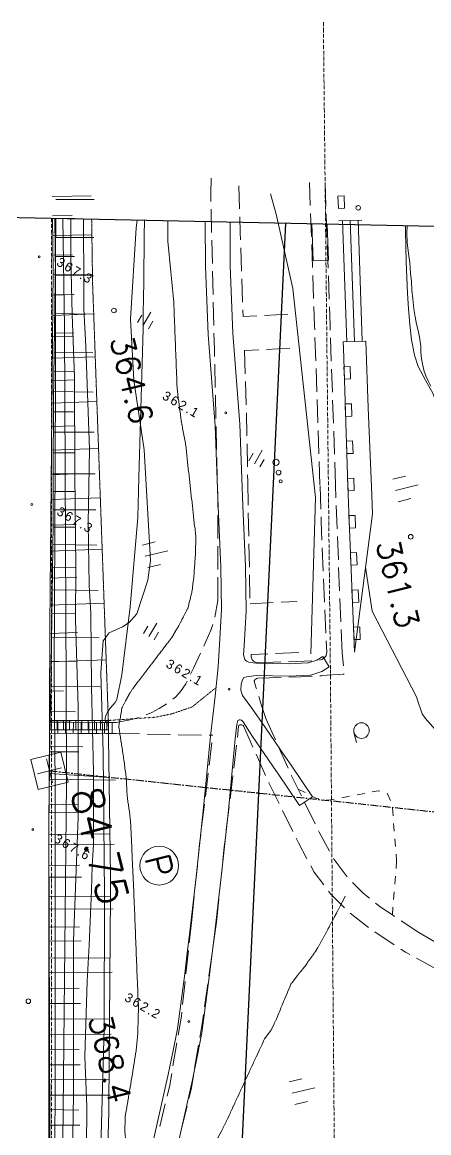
# Model space of a CAD drawing. Header units: millimetres. Extents: x 432273 to 1023813, y 170116 to 705940.
# Drawn here: x 759793 to 825289, y 526994 to 705940 of the extents above; entities that cross this region are included whole.
import ezdxf
from ezdxf.enums import TextEntityAlignment as Align

# ---------------------------------------------------------------- set-up
doc = ezdxf.new("R2010")
doc.units = ezdxf.units.MM
doc.header["$LTSCALE"] = 100
for name, pattern in [('561019', [1, 0.5, -0.5]), ('56301', [0.5, 0.25, -0.25]), ('57103', [5.5, 5, -0.5]), ('CENTER', [2, 1.25, -0.25, 0.25, -0.25]), ('DGN Style 2', [112.910703, 67.746422, -45.164281]), ('SXF_一点短鎖線', [9.25, 6, -1.5, 0.25, -1.5])]:
    doc.linetypes.add(name, pattern=pattern)
doc.layers.get('Defpoints').update_dxf_attribs({"color": 153})
for name, color, linetype, lineweight in [('D-BGD', 7, 'Continuous', 13), ('D-BMK', 2, 'SXF_一点短鎖線', 13), ('●予備設計_LP横断', 7, 'Continuous', 13)]:
    doc.layers.add(name, color=color, linetype=linetype, lineweight=lineweight)
doc.layers.add('★D-WORK', color=161, linetype='Continuous', lineweight=30, plot=False)
doc.styles.add('BIGFONT', font='txt', dxfattribs={"height": 0.2, "bigfont": 'BIGFONT'})
doc.styles.add('Style-WORKING', font='WORKING.shx')

# ---------------------------------------------------------------- blocks, each defined once
blk = doc.blocks.new('M7312')
at = {"layer": '●予備設計_LP横断', "linetype": 'Continuous', "lineweight": 20}
blk.add_circle((0, 0), 0.15, dxfattribs=at)
blk = doc.blocks.new('M6334')
at = {"layer": '●予備設計_LP横断', "linetype": 'Continuous', "lineweight": 9}
for p, q in [((-1, -1.25), (-1, 0.15)), ((0, -1.25), (0, 1.25)), ((1, -1.25), (1, 0.15))]:
    blk.add_line(p, q, dxfattribs=at)
blk = doc.blocks.new('21311212131313131')
at = {"layer": 'D-BGD', "linetype": 'Continuous'}
for p, q in [((2472475.936, -1170940.6254, 362869.9804), (2474267.8841, -1167646.4608, 362879.9804)), ((2478347.2065, -1167870.8864, 362884.9804), (2476617.14, -1171197.7873, 362874.9804)), ((2470627.5461, -1173827.679, 362708.9804), (2472475.936, -1170940.6254, 362869.9804)), ((2401311.1032, -1176157.6884), (2400349.6747, -1172532.7424)), ((2403124.4534, -1175677.4544), (2402586.0501, -1173647.574)), ((2475177.2682, -1173786.3413, 362825.9804), (2475684.3069, -1172993.4172, 362869.9804)), ((2476041.0637, -1172306.3295, 362871.9804), (2475684.3069, -1172993.4172, 362869.9804)), ((2399499.1103, -1176637.5255), (2398961.5842, -1174608.1253)), ((2452476.6426, -1175600.5315, 362837.9804), (2453720.0136, -1175476.3321, 362818.9804)), ((2454963.8647, -1175351.2555, 362800.9804), (2456207.2357, -1175227.056, 362781.9804)), ((2457451.0868, -1175101.9794, 362762.9804), (2458694.4578, -1174977.7799, 362744.9804)), ((2459938.3089, -1174852.7033, 362725.9804), (2460998.4111, -1174746.7397, 362709.9804)), ((2462232.3073, -1174816.8601, 362698.9804), (2460998.4111, -1174746.7397, 362709.9804)), ((2464728.1882, -1174959.9372, 362675.9804), (2463480.0077, -1174888.8373, 362686.9804)), ((2467224.069, -1175103.0143, 362652.9804), (2465975.8885, -1175031.9143, 362663.9804)), ((2469719.9499, -1175246.0914, 362629.9804), (2468471.7694, -1175174.9914, 362640.9804)), ((2472484.4819, -1177993.0208, 362590.9804), (2474503.513, -1174837.9904, 362766.9804)), ((2450488.1037, -1181313.4, 362889.9804), (2450229.7949, -1180090.0957, 362889.9804)), ((2358097.8303, -1186201.8053, 362499.9804), (2357895.1644, -1182511.138, 361449.9805)), ((2377390.02, -1182010.973), (2357930.9588, -1183112.1527)), ((2377565.6632, -1185105.4274, 362609.9804), (2377358.1953, -1181423.5318, 361449.9805)), ((2440438.5003, -1182046.7421), (2442049.374, -1181619.8304)), ((2451005.2016, -1183759.1314, 362889.9804), (2450746.8927, -1182535.8271, 362889.9804)), ((2377459.9444, -1183257.6928), (2358000.8832, -1184358.8726)), ((2377533.8385, -1184517.9863), (2358066.0057, -1185614.3641)), ((2422673.4492, -1184514.2009, 362724.9804), (2418931.497, -1184748.0735, 362757.9804)), ((2427663.8115, -1184201.0688, 362679.9804), (2423921.3791, -1184435.8186, 362712.9804)), ((2429762.1058, -1183964.6068, 362612.9804), (2427663.8115, -1184201.0688, 362679.9804)), ((2390708.6076, -1186389.2664, 362730.9804), (2386964.1454, -1186594.4041, 362696.9804)), ((2395700.6668, -1186114.6846, 362774.9804), (2391957.0818, -1186320.3025, 362741.9804)), ((2400693.123, -1185841.4602, 362819.9804), (2396948.6608, -1186046.5978, 362786.9804)), ((2402712.3712, -1185732.7311, 362837.9804), (2400693.123, -1185841.4602, 362819.9804)), ((2412694.082, -1185140.068, 362813.9804), (2408950.7725, -1185374.3376, 362846.9804)), ((2417683.5671, -1184826.4558, 362768.9804), (2413941.1347, -1185061.2056, 362802.9804)), ((2360755.5866, -1188054.6335, 362513.9804), (2357011.7519, -1188266.9549, 362493.9804)), ((2365747.8955, -1187773.3481, 362540.9804), (2362003.6638, -1187984.3122, 362520.9804)), ((2370739.8074, -1187490.7054, 362567.9804), (2366995.0955, -1187702.5466, 362547.9804)), ((2380723.6952, -1186935.7154, 362641.9804), (2376980.1102, -1187141.3332, 362607.9804)), ((2385716.1514, -1186662.4909, 362685.9804), (2381971.6892, -1186867.6286, 362652.9804)), ((2404574.8665, -1188138.6171, 362852.9804), (2400829.6104, -1188341.04, 362820.9804)), ((2414555.4055, -1187529.352, 362797.9804), (2410812.9731, -1187764.1018, 362831.9804)), ((2419544.8906, -1187215.7397, 362752.9804), (2415802.4582, -1187450.4895, 362786.9804)), ((2424535.2529, -1186902.6077, 362707.9804), (2420792.8205, -1187137.3575, 362741.9804)), ((2431444.1895, -1187705.897, 362667.9804), (2431413.8523, -1187451.0213, 362669.9804)), ((2451965.575, -1189695.4976, 362539.9804), (2455297.0262, -1187974.879, 362525.9804)), ((2498768.7753, -1190805.3501), (2497807.3468, -1187180.404)), ((2355763.6747, -1188337.2763, 362486.9804), (2352019.84, -1188549.5976, 362466.9804)), ((2380684.1167, -1189440.3736, 362639.9804), (2376939.6545, -1189645.5113, 362606.9804)), ((2385676.0927, -1189168.0263, 362684.9804), (2381932.1107, -1189372.2868, 362651.9804)), ((2390668.9459, -1188896.1592, 362729.9804), (2386924.0867, -1189099.9395, 362696.9804)), ((2395661.402, -1188622.9347, 362774.9804), (2391916.9399, -1188828.0724, 362740.9804)), ((2400653.378, -1188350.5874, 362819.9804), (2396909.396, -1188554.8479, 362785.9804)), ((2429268.0563, -1192820.1527, 362645.9804), (2429066.5105, -1189075.3767, 362658.9804)), ((2431765.4657, -1192693.8775, 362645.9804), (2431563.92, -1188949.1015, 362658.9804)), ((2449747.9348, -1190841.3581, 362549.9804), (2450295.212, -1189725.0304, 362680.9804)), ((2496956.7825, -1191285.1871), (2496419.2564, -1189255.7869)), ((2500582.1255, -1190325.116), (2500043.7222, -1188295.2356)), ((2355724.013, -1190844.169, 362485.9804), (2351980.1783, -1191056.4904, 362465.9804)), ((2360715.9249, -1190561.5263, 362512.9804), (2356971.213, -1190773.3675, 362492.9804)), ((2365707.4398, -1190277.5262, 362539.9804), (2361963.6051, -1190489.8476, 362519.9804)), ((2370699.3517, -1189994.8835, 362566.9804), (2366955.517, -1190207.2048, 362546.9804)), ((2419713.2716, -1194230.2306, 362791.9804), (2419519.9666, -1191622.0241, 362849.9804)), ((2427739.3413, -1191185.2502, 362849.9804), (2427978.1632, -1194926.4917, 362752.9804)), ((2453252.0073, -1193305.6964, 362541.9804), (2456581.3904, -1191580.5255, 362527.9804)), ((2443010.2296, -1194140.1821, 362636.9804), (2446401.5909, -1192541.2835, 362573.9804)), ((2373274.9951, -1194088.537, 362819.9804), (2373553.7246, -1197827.6845, 362777.9804)), ((2378763.2638, -1193684.3053, 362819.9804), (2379041.5131, -1197424.33, 362788.9804)), ((2429537.6889, -1197812.9226, 362629.9804), (2429336.1431, -1194068.1467, 362641.9804)), ((2432035.0983, -1197686.6474, 362629.9804), (2431833.5526, -1193941.8715, 362641.9804)), ((2438487.405, -1196271.1142, 362719.9804), (2441879.6435, -1194672.6958, 362657.9804)), ((2420082.9964, -1199215.0927, 362679.9804), (2419805.1442, -1195476.4254, 362763.9804)), ((2428058.383, -1196173.1475, 362719.9804), (2428231.1746, -1198887.5482, 362649.9804)), ((2444289.5805, -1197736.2439, 362639.9804), (2447681.4221, -1196136.4681, 362580.9804)), ((2379134.2628, -1198671.0049, 362778.9804), (2379305.9956, -1200981.2523, 362759.9804)), ((2428231.1746, -1198887.5482, 362649.9804), (2428616.6769, -1198870.5788, 362649.9804)), ((2439767.6331, -1199867.6562, 362719.9804), (2443158.9944, -1198268.7576, 362659.9804)), ((2373646.4743, -1199074.3594, 362764.9804), (2373812.284, -1201291.3014, 362739.9804)), ((2384298.3044, -1200699.9669, 362776.9804), (2388042.5361, -1200489.0029, 362788.9804)), ((2389290.8247, -1200437.0379, 362785.9804), (2393038.5526, -1200288.4099, 362773.9804)), ((2394286.758, -1200238.6794, 362769.9804), (2398034.0056, -1200090.9285, 362757.9804)), ((2399283.0882, -1200041.6782, 362753.9804), (2400434.4794, -1199995.95, 362749.9804)), ((2400434.4794, -1199995.95, 362749.9804), (2404181.3302, -1199846.8417, 362736.9804)), ((2405430.4127, -1199797.5915, 362731.9804), (2409177.2634, -1199648.4832, 362718.9804)), ((2410426.346, -1199599.2329, 362713.9804), (2414173.1967, -1199450.1247, 362700.9804)), ((2415422.7594, -1199399.9972, 362696.9804), (2419169.6101, -1199250.889, 362682.9804)), ((2433037.741, -1200349.1625), (2434029.1633, -1200429.0485)), ((2441622.8843, -1200797.7871, 362619.9804), (2439804.7092, -1200674.5796, 362619.9804)), ((2352756.7463, -1202432.8211, 362724.9804), (2356501.5863, -1202241.5708, 362711.9804)), ((2362743.4579, -1201910.1579, 362706.9804), (2366487.6064, -1201701.4284, 362717.9804)), ((2367735.6836, -1201631.1071, 362721.9804), (2371478.9549, -1201421.8974, 362732.9804)), ((2372727.9092, -1201352.0562, 362736.9804), (2373812.284, -1201291.3014, 362739.9804)), ((2379305.9956, -1200981.2523, 362759.9804), (2383050.2272, -1200770.2883, 362772.9804)), ((2446598.0517, -1201289.1841, 362655.9804), (2442866.5193, -1200918.8404, 362628.9804)), ((2451573.5328, -1201784.173, 362692.9804), (2447842.4806, -1201412.9521, 362664.9804)), ((2456548.6169, -1202277.8045, 362729.9804), (2452817.0845, -1201907.4608, 362701.9804)), ((2466510.8598, -1203145.1335, 362761.9804), (2462773.4054, -1202837.67, 362755.9804)), ((2471493.9723, -1203555.3771, 362769.9804), (2467756.5179, -1203247.9137, 362763.9804)), ((2471493.9723, -1203555.3771, 362769.9804), (2475215.6579, -1203997.8529, 362883.9804)), ((2476456.5399, -1204144.7601, 362921.9804), (2480179.1027, -1204587.7161, 363035.9804)), ((2375360.5138, -1205983.0694, 362612.9804), (2371613.9577, -1206148.2995, 362596.9804)), ((2385350.6834, -1205547.8021, 362661.9804), (2381604.6907, -1205709.9205, 362641.9804)), ((2390346.8022, -1205332.4446, 362687.9804), (2386599.9324, -1205494.0828, 362667.9804)), ((2395341.5637, -1205117.4841, 362713.9804), (2391594.6939, -1205279.1223, 362693.9804)), ((2400336.8054, -1204901.6464, 362739.9804), (2396589.9355, -1205063.2846, 362719.9804)), ((2409633.507, -1204629.4071, 362733.9804), (2405884.9144, -1204717.1398, 362743.9804)), ((2414632.2707, -1204511.2608, 362721.9804), (2410883.1979, -1204599.8705, 362730.9804)), ((2419630.5543, -1204393.9915, 362709.9804), (2415881.4815, -1204482.6013, 362718.9804)), ((2422340.3616, -1204825.1857, 362672.9804), (2419630.5543, -1204393.9915, 362709.9804)), ((2441376.7439, -1205352.0183, 362627.9804), (2441374.6595, -1204783.1382, 362619.9804)), ((2446271.702, -1205269.388, 362655.9804), (2442540.1696, -1204899.0443, 362628.9804)), ((2451246.7861, -1205763.0195, 362692.9804), (2447515.2537, -1205392.6758, 362664.9804)), ((2456222.3504, -1206255.7739, 362729.9804), (2452490.818, -1205885.4302, 362701.9804)), ((2481419.9847, -1204734.6233, 363073.9804), (2485141.6703, -1205177.0991, 363186.9804)), ((2491331.7711, -1206031.4858, 363286.9804), (2495040.6072, -1206578.6511, 363318.9804)), ((2360375.1666, -1206644.4698, 362546.9804), (2356629.4877, -1206810.1801, 362530.9804)), ((2365370.5747, -1206424.1631, 362568.9804), (2361624.0186, -1206589.3931, 362552.9804)), ((2370365.1057, -1206203.3761, 362590.9804), (2366619.4267, -1206369.0864, 362574.9804)), ((2441393.2933, -1210351.026, 362701.9804), (2441380.3434, -1206601.1908, 362646.9804)), ((2466183.3833, -1207131.5608, 362761.9804), (2462446.5755, -1206818.7511, 362755.9804)), ((2471166.2461, -1207548.5079, 362769.9804), (2467429.4383, -1207235.6983, 362763.9804)), ((2471166.2461, -1207548.5079, 362769.9804), (2474900.8835, -1207871.5298, 362884.9804)), ((2501190.9172, -1207672.3236, 363312.9804), (2504855.1605, -1208467.5463, 363261.9804)), ((2476145.0178, -1207979.176, 362923.9804), (2479879.6552, -1208302.1979, 363038.9804)), ((2481124.2697, -1208408.9669, 363076.9804), (2484858.9071, -1208731.9887, 363192.9804)), ((2491054.2833, -1209528.8414, 363288.9804), (2494764.56, -1210073.3752, 363321.9804)), ((2500909.5687, -1211189.2265, 363307.9804), (2504574.209, -1211985.8066, 363256.9804)), ((2412773.4669, -1216257.5516), (2411812.0384, -1212632.6056)), ((2441409.3625, -1215350.9108, 362775.9804), (2441397.2898, -1211601.5558, 362720.9804)), ((2410961.4741, -1216737.3887), (2410423.948, -1214707.9885)), ((2414586.8171, -1215777.3176), (2414048.4138, -1213747.4372)), ((2441425.912, -1220349.9184, 362849.9804), (2441413.8392, -1216600.5635, 362794.9804)), ((2376118.162, -1217362.7232, 363999.9803), (2400103.635, -1217531.0294, 363999.9803)), ((2439650.3956, -1221977.222, 363604.9803), (2439621.3947, -1220376.6925, 362849.9804)), ((2441605.9553, -1231016.6364, 367879.9801), (2441425.912, -1220349.9184, 362849.9804)), ((2441453.2035, -1221972.3129, 363614.9803), (2441425.912, -1220349.9184, 362849.9804)), ((2449019.4972, -1230948.1468), (2448914.4289, -1220311.0726)), ((2459586.3984, -1230804.6631), (2459311.9811, -1220268.6874)), ((2469961.1558, -1230533.192), (2469691.99, -1220216.6985)), ((2480129.1724, -1230285.3478), (2479897.2071, -1220171.6254)), ((2490112.7934, -1230061.9629), (2489874.1705, -1220127.0019)), ((2497360.7234, -1230017.7909), (2497235.7059, -1220327.5508)), ((2499908.8813, -1229827.1183), (2499681.144, -1220080.5227)), ((2430094.1531, -1231296.7458), (2429575.3654, -1222196.3351)), ((2439338.0604, -1221639.7925), (2440838.0365, -1221607.0466)), ((2439343.5937, -1221890.7314), (2440843.2213, -1221859.9926)), ((2439633.5764, -1221022.9228, 363154.9804), (2441436.9861, -1220989.8421, 363151.9804)), ((2448097.2671, -1230998.4618), (2448537.6774, -1221334.6841)), ((2457919.9471, -1230833.0244), (2457572.6532, -1221015.0862)), ((2467838.1997, -1230628.0159), (2467710.2238, -1220708.4703)), ((2477755.8587, -1230423.0198), (2477628.8767, -1220580.506)), ((2487596.5006, -1230219.6156), (2487470.5046, -1220453.5354)), ((2403926.1787, -1231614.6529), (2403473.9298, -1223684.8271)), ((2412252.0113, -1231524.0565), (2411777.9198, -1223211.2391)), ((2418501.1659, -1231113.8419), (2418453.3571, -1223745.8226)), ((2420979.9618, -1231429.0846), (2420482.9728, -1222714.7779)), ((2426083.8655, -1231069.5533), (2426042.9056, -1223397.473)), ((2433992.9712, -1231032.9458), (2433972.4338, -1223052.8348)), ((2439365.5884, -1222890.4895), (2440864.0022, -1222859.1256)), ((2439387.5606, -1223890.248), (2440884.9291, -1223858.906)), ((2439656.4095, -1222272.364, 363743.9803), (2441457.9815, -1222240.5575, 363741.9803)), ((2439727.2101, -1226499.6238, 365736.9802), (2439670.9357, -1223107.9841, 364137.9803)), ((2439677.8851, -1223522.2023, 364332.9803), (2441478.977, -1223491.2729, 364330.9803)), ((2441530.018, -1226494.7148, 365747.9802), (2441472.3864, -1223103.472, 364147.9803)), ((2355588.4068, -1231831.8345), (2355481.2532, -1225696.7702)), ((2361705.0957, -1231737.4222), (2361610.6834, -1225620.7334)), ((2367698.1748, -1232008.8626), (2367473.914, -1225701.7476)), ((2367820.9523, -1231665.3551), (2367784.8039, -1225546.361)), ((2374279.8767, -1231937.2448), (2373906.5915, -1225365.7467)), ((2373979.8349, -1231639.6428), (2373950.1528, -1225467.1867)), ((2380188.2098, -1231606.8233), (2380146.6186, -1225393.6465)), ((2381177.8195, -1231862.1858), (2380786.5985, -1224974.9371)), ((2386530.6558, -1231578.997), (2386496.5544, -1225164.7135)), ((2388407.198, -1231783.5204), (2387997.1795, -1224565.3498)), ((2393077.5373, -1231469.2798), (2392947.1393, -1224876.8757)), ((2395983.9374, -1231701.0752), (2395554.2181, -1224136.0823)), ((2399795.2408, -1231339.0731), (2399666.6986, -1224576.6792)), ((2405603.899, -1231224.2383), (2405465.9442, -1224354.0882)), ((2411191.4106, -1231159.3454), (2411151.1586, -1224069.0722)), ((2439409.9958, -1224889.9962), (2440905.573, -1224859.3377)), ((2439698.4837, -1224771.5603, 364921.9803), (2441499.9725, -1224741.9883, 364920.9803)), ((2443700.9601, -1231000.681), (2443653.2278, -1225673.3722)), ((2454324.4608, -1230899.5824), (2454275.8963, -1225594.6188)), ((2464800.5081, -1230672.1607), (2464668.0057, -1225458.051)), ((2472797.0292, -1230525.5179), (2472733.2897, -1225585.003)), ((2475067.5093, -1230410.1021), (2474949.2214, -1225294.977)), ((2482676.1796, -1230321.3177), (2482612.9351, -1225419.1692)), ((2485150.1149, -1230172.5027), (2485023.6962, -1225155.5299)), ((2492478.612, -1230118.7032), (2492415.8586, -1225254.6231)), ((2495035.5835, -1229940.987), (2494914.6077, -1225018.1969)), ((2502204.5757, -1229917.6694), (2502194.6666, -1225113.7287)), ((2504737.4887, -1229711.5853), (2504621.9557, -1224882.9778)), ((2355103.9609, -1232433.2306), (2354880.5326, -1226149.5278)), ((2361390.5508, -1232212.4917), (2361167.0234, -1225926.0004)), ((2408089.095, -1231569.3547), (2407857.5099, -1227508.6939)), ((2414808.3846, -1231132.9444), (2414790.7553, -1227520.7722)), ((2416615.9865, -1231476.5706), (2416373.2164, -1227219.7895)), ((2422252.2111, -1231092.4341), (2422235.6053, -1227332.6173)), ((2425537.1856, -1231372.2526), (2425283.1133, -1226909.2359)), ((2429996.1289, -1231045.1993), (2429971.7749, -1227132.9358)), ((2438065.6206, -1231027.9908), (2438065.4676, -1226946.5697)), ((2439432.6472, -1225889.7396), (2440926.0681, -1225859.1253)), ((2439454.8426, -1226889.4931), (2440946.5632, -1226858.9137)), ((2439719.4792, -1226022.2757, 365511.9802), (2441521.4482, -1225991.8266, 365509.9802)), ((2439740.0777, -1227271.6338, 366100.9802), (2441542.0467, -1227241.1846, 366099.9802)), ((2444565.8205, -1231056.8735), (2444486.6241, -1226268.8293)), ((2453008.6347, -1230917.2255), (2453024.6596, -1226257.7486)), ((2462879.0734, -1230730.5202), (2462760.2559, -1225796.1492)), ((2358247.2559, -1232322.8612), (2358135.5169, -1229180.3126)), ((2358646.7512, -1231784.6284), (2358599.5451, -1228726.2839)), ((2364544.1578, -1232101.7602), (2364432.4158, -1228962.2756)), ((2364754.6684, -1231685.4142), (2364702.6604, -1228635.8414)), ((2370989.0258, -1231973.0537), (2370839.6393, -1228753.4004)), ((2370891.2058, -1231658.8696), (2370875.9487, -1228583.8142)), ((2377077.2355, -1231625.2179), (2377062.8106, -1228527.8172)), ((2377728.8481, -1231899.7153), (2377537.7216, -1228535.0286)), ((2383321.5292, -1231589.2609), (2383308.7687, -1228447.1698)), ((2384792.5087, -1231822.8531), (2384592.1989, -1228296.4983)), ((2389781.3352, -1231534.4788), (2389714.4718, -1228282.9671)), ((2392195.5677, -1231742.2978), (2391985.6332, -1228046.5069)), ((2396418.4297, -1231405.7452), (2396354.8951, -1228064.8528)), ((2399955.058, -1231657.864), (2399734.566, -1227784.1594)), ((2402621.3618, -1231278.743), (2402550.72, -1227888.3583)), ((2408402.8728, -1231171.8476), (2408330.7579, -1227700.8538)), ((2433840.6374, -1228562.3123, 365999.9802), (2449604.943, -1228146.0766, 365999.9802)), ((2434821.5841, -1231218.4145), (2434691.8871, -1228943.3065)), ((2439476.8148, -1227889.2516), (2440967.0583, -1227858.7025)), ((2439498.9511, -1228889.0065), (2440987.671, -1228858.215)), ((2439757.5798, -1231019.4009), (2439739.5678, -1227657.8277)), ((2439802.2702, -1231021.0653, 367869.9801), (2439745.9959, -1227629.4256, 366269.9802)), ((2439760.6762, -1228520.9918, 366690.9802), (2441563.5224, -1228491.0229, 366688.9802)), ((2441605.9553, -1231016.6364, 367879.9801), (2441548.3237, -1227625.3937, 366280.9802)), ((2444584.5247, -1229170.0994), (2449417.1459, -1227889.3643)), ((2445865.2598, -1234002.7205), (2444584.5247, -1229170.0994)), ((2448153.6557, -1232879.6338), (2447128.75, -1229012.451)), ((2450697.881, -1232721.9854), (2449417.1459, -1227889.3643)), ((2449772.332, -1230008.1912, 366999.9802), (2431917.0622, -1230512.1365, 366999.9802)), ((2439521.1717, -1229888.7596), (2441008.3498, -1229858)), ((2439543.4149, -1230888.5121), (2441029.0418, -1230857.7532)), ((2441034.3739, -1231115.2852), (2439549.0149, -1231140.0725)), ((2439781.6717, -1229771.7072, 367280.9801), (2441584.1209, -1229740.3809, 367277.9801)), ((2445707.6115, -1231458.4952), (2449574.7942, -1230433.5896)), ((2366961.5933, -1232016.8776), (2358657.0594, -1232308.4719)), ((2445865.2598, -1234002.7205), (2450697.881, -1232721.9854))]:
    blk.add_line(p, q, dxfattribs=at)
at = {"layer": 'D-BGD', "linetype": 'DGN Style 2'}
blk.add_line((2440838.0365, -1221607.0466), (2439338.0604, -1221639.7925), dxfattribs=at)
at = {"layer": 'D-BGD', "linetype": 'Continuous'}
for points, elevation in [([(2413790.3774, -1180721.7722), (2420833.7123, -1179538.5868), (2434596.1856, -1172058.3728), (2434609.7592, -1172054.4031), (2434854.0832, -1171982.9482), (2437204.1636, -1171126.1978), (2437916.0051, -1170638.0568), (2439756.6229, -1168920.988)], 361999.9804), ([(2358657.0594, -1175448.4144), (2359519.7245, -1175420.2143), (2362020.2715, -1175329.8578), (2364463.3867, -1175219.4615), (2366975.2019, -1175066.8714), (2369497.4531, -1174874.3929), (2372020.5366, -1174659.5691), (2374526.909, -1174412.7964), (2377014.265, -1174075.8106), (2379440.4109, -1173579.912), (2381280.9713, -1172945.8482), (2383475.2093, -1171707.3738), (2385652.7363, -1170436.9505), (2387051.0036, -1169902.7704), (2389523.1217, -1169614.4448), (2389733.8322, -1169604.3913), (2392227.4632, -1169339.2431), (2394710.8495, -1168988.6838), (2397188.6017, -1168669.2414), (2399374.0107, -1168508.9701), (2401019.6151, -1168543.4062)], 359999.9805), ([(2464630.4491, -1181789.9828), (2466324.792, -1180011.0782), (2467106.4957, -1178980.9029)], 362519.9804), ([(2460751.7417, -1184926.7707), (2460963.8985, -1184805.7852), (2463736.1413, -1182659.3311)], 362519.9804), ([(2466094.8183, -1185633.2554), (2466535.4069, -1185290.7504), (2468743.4041, -1182985.8922)], 362519.9804), ([(2462051.6261, -1188560.2941), (2463083.5729, -1187972.6416), (2465107.2108, -1186400.2262)], 362519.9804), ([(2433765.5771, -1197905.4915), (2433663.609, -1197939.7334), (2432522.5984, -1198295.5346)], 362619.9804), ([(2376118.162, -1217362.7232), (2373620.1117, -1217386.0441), (2371118.0917, -1217395.7914), (2368620.0413, -1217419.1123), (2366113.2194, -1217437.6313), (2363615.169, -1217460.9522), (2361108.3471, -1217479.4711), (2358657.0594, -1217493.7755)], 363999.9803), ([(2400103.635, -1217531.0294), (2406568.8838, -1217570.4299), (2420984.9252, -1218496.6742), (2431960.0661, -1219648.3121), (2435929.4456, -1220373.4498), (2436403.1138, -1220632.7534), (2436860.7119, -1220963.0624), (2437397.0633, -1221461.888), (2438090.0224, -1221841.2397), (2438711.3353, -1222101.5668), (2439094.341, -1222151.6331), (2439655.4672, -1222105.4026)], 363999.9803)]:
    blk.add_lwpolyline(points, dxfattribs=dict(at, elevation=elevation))
at = {"layer": 'D-BGD', "linetype": 'Continuous', "extrusion": (0.411308, -0.313494, 0.85589), "elevation": 1694618.1499}
blk.add_lwpolyline([(559103.7545, -2103587.4549), (560220.0142, -2103585.5215), (562407.7699, -2103374.754), (562841.3662, -2103334.1477)], dxfattribs=at)
at = {"layer": 'D-BGD', "linetype": 'Continuous', "flags": 128}
for points, elevation in [([(2358657.0594, -1218673.0944), (2359907.9323, -1218793.4456), (2374600.0084, -1219421.6265), (2384411.7092, -1218683.4519), (2395645.0814, -1216770.6674), (2413420.6652, -1215402.2714), (2416612.0525, -1215772.1895), (2422064.9209, -1217435.9885), (2423512.2108, -1218613.6219), (2424221.6992, -1219666.6647), (2425233.2255, -1221790.2447), (2426534.3228, -1222747.6221), (2431644.1744, -1222999.2398), (2444542.4304, -1222345.5866), (2467375.3862, -1221676.615), (2488895.9133, -1221303.8051), (2511894.4015, -1221465.3369)], 362999.9804), ([(2427905.6121, -1189232.1843), (2402723.628, -1189023.344), (2369147.6564, -1193374.9699), (2357187.9633, -1196320.8873), (2353963.79, -1197299.9269)], 361999.9804), ([(2521731.871, -1223556.0237), (2501613.974, -1223830.2565), (2493535.4189, -1224295.0986), (2481395.2874, -1224203.2185), (2475585.8334, -1224002.967), (2466740.9178, -1223812.2868), (2462845.6017, -1223766.1157), (2459380.0937, -1223642.8671), (2447742.4363, -1223865.9613), (2433997.9825, -1224457.6679), (2422158.3231, -1224841.5077), (2417591.4183, -1225212.0304), (2407636.4625, -1225530.9104), (2395760.8824, -1225605.5163), (2379172.907, -1226520.4963), (2373115.9762, -1226993.054), (2368897.1552, -1227077.5946), (2359483.7334, -1227323.5581), (2358657.0594, -1227348.3313)], 363999.9803), ([(2522610.0062, -1225908.6907), (2499690.3873, -1225996.6817), (2474972.4705, -1226533.2456), (2455007.6629, -1226169.641), (2437226.8229, -1226537.626), (2423212.9088, -1227250.8689), (2414813.9193, -1227403.4887), (2399777.8171, -1227853.5578), (2384096.1629, -1228237.5173), (2374051.5977, -1228859.6136), (2364933.4404, -1229228.4547), (2358657.0594, -1229369.2731)], 364999.9803), ([(2449604.943, -1228146.0766), (2512615.0099, -1227518.9752)], 365999.9802), ([(2449772.332, -1230008.1912), (2499459.5651, -1228986.0459), (2507043.8392, -1228851.4161)], 366999.9802), ([(2358657.0594, -1230634.5811), (2376153.1788, -1230024.918), (2433840.6374, -1228562.3123)], 365999.9802), ([(2358657.0594, -1231941.5873), (2368018.3198, -1231665.0978), (2385669.8074, -1231285.5825), (2431917.0622, -1230512.1365)], 366999.9802)]:
    blk.add_lwpolyline(points, dxfattribs=dict(at, elevation=elevation))
at = {"layer": 'D-BGD', "linetype": 'Continuous', "extrusion": (0.033747, -0.025086, 0.999116), "elevation": 474758.8601}
blk.add_lwpolyline([(517524.7363, -2650655.9258), (517604.4984, -2650655.9258), (518650.5836, -2651179.1176)], dxfattribs=at)
at = {"layer": 'D-BGD', "linetype": 'Continuous', "extrusion": (0.019081, 0.004033, 0.99981), "elevation": 404813.3947}
blk.add_lwpolyline([(-1660050.1575, -2145723.7024), (-1659075.055, -2145723.7024), (-1658820.4356, -2145826.2547)], dxfattribs=at)
at = {"layer": 'D-BGD', "linetype": 'Continuous', "extrusion": (0.409642, -0.311498, 0.857416), "elevation": 1690670.5049}
blk.add_lwpolyline([(553896.9469, -2112392.4359), (557373.6021, -2112392.4359), (557645.4033, -2112367.1747)], dxfattribs=at)
at = {"layer": 'D-BGD', "linetype": 'Continuous'}
blk.add_lwpolyline([(2355556.0883, -1183060.402), (2355586.4638, -1183290.2179), (2355744.8659, -1183459.0158), (2355972.4156, -1183501.5023), (2356182.3829, -1183403.259), (2356293.7874, -1183199.7571), (2356263.412, -1182969.9413), (2356105.0098, -1182801.1433), (2355877.4601, -1182758.6568), (2355667.4928, -1182856.9001)], close=True, dxfattribs=at)
for points, elevation in [([(2401483.3171, -1182804.9052), (2399486.017, -1182913.1091), (2399540.119, -1183911.7591), (2401537.419, -1183803.5552)], 362817.9804), ([(2407464.5439, -1182466.4702), (2405468.4157, -1182591.2762), (2405531.4557, -1183590.2591), (2407527.187, -1183464.0958)], 362867.9804), ([(2413452.5318, -1182090.6951), (2411456.4035, -1182215.5011), (2411519.4435, -1183214.484), (2413515.1748, -1183088.3207)], 362813.9804), ([(2419440.5196, -1181714.92), (2417444.3913, -1181839.726), (2417507.4314, -1182838.7089), (2419503.1627, -1182712.5456)], 362760.9804), ([(2425428.5074, -1181339.1449), (2423432.3792, -1181463.9509), (2423495.4192, -1182462.9338), (2425491.1505, -1182336.7705)], 362706.9804), ([(2383509.9344, -1183776.589), (2381512.6343, -1183884.7929), (2381566.7363, -1184883.4429), (2383564.0363, -1184775.239)], 362655.9804), ([(2389501.3543, -1183452.8544), (2387504.0543, -1183561.0583), (2387558.1562, -1184559.7084), (2389555.4563, -1184451.5045)], 362709.9804), ([(2395492.7743, -1183129.1199), (2393495.4742, -1183237.3238), (2393548.699, -1184235.4936), (2395545.9991, -1184127.2897)], 362763.9804), ([(2356043.7136, -1185312.1531), (2354047.0411, -1185427.5407), (2354103.8577, -1186425.3968), (2356100.9273, -1186311.3665)], 362485.9804)]:
    blk.add_lwpolyline(points, close=True, dxfattribs=dict(at, elevation=elevation))
at = {"layer": 'D-BGD', "linetype": 'Continuous', "extrusion": (0.027095, 0.029801, 0.999189), "elevation": 392866.2962}
blk.add_lwpolyline([(-2597832.2398, -741799.495), (-2595154.9842, -744282.296), (-2595089.6303, -744207.812)], dxfattribs=at)
at = {"layer": 'D-BGD', "linetype": '57103', "elevation": 362499.9804, "flags": 128}
for points in [[(2466867.5543, -1182897.2336), (2469613.2029, -1184264.6395), (2470738.9297, -1184823.9024), (2472744.3615, -1185819.1471), (2474063.2565, -1186514.9385), (2475854.6546, -1187501.3168), (2478428.4461, -1189253.4578), (2479634.9638, -1190214.9207), (2481222.4392, -1191365.5534), (2486882.9227, -1193583.0635), (2488648.4594, -1194362.6178), (2490109.1813, -1195419.9201), (2503901.1319, -1201459.5973), (2507631.0085, -1203280.3034), (2513221.4013, -1206346.3931), (2514989.9798, -1207224.5159)], [(2358657.0594, -1213731.9476), (2359380.9263, -1213741.8627), (2361927.2073, -1213649.1818), (2371624.83, -1212513.3853), (2385627.1994, -1211677.5384), (2390736.9745, -1210933.8607), (2394356.7675, -1210158.8577), (2409550.3841, -1208159.0628), (2412422.1883, -1208181.8834), (2415825.7831, -1208345.3409), (2418395.756, -1208625.882), (2420958.4189, -1209198.8314), (2423824.0467, -1210601.1372), (2425909.9096, -1211815.9788), (2434202.1349, -1217870.5631), (2435845.632, -1218814.7362), (2437321.5258, -1219500.7114), (2440270.6763, -1219934.1067), (2446233.1585, -1218909.3674), (2448683.424, -1218558.9172), (2451337.5118, -1218371.3487), (2455370.7492, -1217730.3374), (2468210.2343, -1216888.3255), (2485636.422, -1215829.1339), (2489435.9226, -1215852.493), (2492496.0807, -1216081.0289), (2495806.4293, -1216525.1912), (2503141.61, -1217599.4436), (2505299.6232, -1217610.0011), (2512411.3606, -1216945.3581), (2515463.8365, -1217344.1144), (2527348.9191, -1220559.1611)]]:
    blk.add_lwpolyline(points, dxfattribs=at)
at = {"layer": 'D-BGD', "linetype": 'Continuous', "extrusion": (-0.052194, 0.893661, 0.445697), "elevation": -1023334.9452}
blk.add_lwpolyline([(-2334490.3529, 914846.2965), (-2333221.1079, 914858.5845), (-2330739.9772, 914834.0085)], dxfattribs=at)
at = {"layer": 'D-BGD', "linetype": 'Continuous', "flags": 128}
for points in [[(2429597.6057, -1197982.5279), (2429601.255, -1192717.5485), (2429372.0159, -1189704.3373), (2429363.1027, -1189583.174), (2428913.9951, -1188291.9005), (2428296.6346, -1187324.6333), (2429983.1194, -1186249.3907)], [(2429983.1194, -1186249.3907), (2430725.1595, -1187413.7366), (2431338.1197, -1189172.0617), (2431348.7681, -1189306.7154), (2431600.8986, -1192642.5486), (2431597.5315, -1197984.0651)], [(2358657.0594, -1188044.2849), (2364452.6045, -1187717.4995)], [(2364452.6045, -1187717.4995), (2364593.2472, -1190213.654), (2358657.0594, -1190548.3261)], [(2439544.956, -1200919.994), (2441857.0114, -1201132.3039), (2453932.1868, -1202055.0538), (2464133.8819, -1202957.7046), (2473021.0717, -1203791.7081), (2477380.3632, -1204225.2611), (2480328.45, -1204518.9893), (2489337.8735, -1205531.6318), (2492964.4428, -1206172.8459), (2496937.3692, -1206874.8444), (2512285.3207, -1210007.628)], [(2511545.476, -1213939.3153), (2496189.5468, -1210804.4445), (2492309.0937, -1210118.8682), (2488765.6626, -1209492.3861), (2479906.413, -1208496.9721), (2476972.6105, -1208204.2234), (2472636.0611, -1207772.8599), (2463770.2561, -1206941.443), (2453603.3529, -1206041.8781), (2441521.9541, -1205118.0013), (2435072.3947, -1204525.1508), (2430336.4815, -1204146.4898), (2426721.9715, -1204022.6147), (2421090.2928, -1203795.4198)], [(2439842.6252, -1196436.1529), (2444670.0532, -1192963.7013), (2445920.8337, -1192063.7718), (2448508.2408, -1190229.9656), (2450940.2504, -1188507.1756), (2452386.3035, -1190547.141)], [(2452386.3035, -1190547.141), (2449957.4888, -1192268.2599), (2447374.2369, -1194098.6407), (2446125.294, -1194997.296), (2441302.5016, -1198465.445)], [(2434029.1633, -1200429.0485), (2434851.8545, -1200100.7741), (2436866.606, -1198598.7366), (2439842.6252, -1196436.1529)], [(2429597.6057, -1197982.5279), (2429515.2748, -1199111.6964), (2429302.0639, -1199609.4575), (2429075.9116, -1199853.8857), (2428299.7541, -1200074.2498)], [(2431597.5315, -1197984.0651), (2431828.5029, -1199496.7941), (2431965.1061, -1199986.5497), (2432322.2139, -1200167.2233), (2433037.741, -1200349.1625)], [(2441302.5016, -1198465.445), (2439122.9782, -1199945.6826), (2438849.1521, -1200208.4739), (2438778.827, -1200426.4839), (2438786.9271, -1200557.4625), (2438921.0126, -1200814.412), (2439544.956, -1200919.994)], [(2358657.0594, -1203697.767), (2365707.393, -1203532.7265), (2376508.3456, -1202884.65), (2391187.9368, -1201444.8068), (2404332.4117, -1200680.8347), (2414101.6318, -1200061.9093), (2421252.1012, -1199799.2424)], [(2421252.1012, -1199799.2424), (2426870.853, -1200025.0607), (2428299.7541, -1200074.2498)], [(2421090.2928, -1203795.4198), (2414258.8153, -1204060.5691), (2404575.32, -1204672.8416), (2391499.8846, -1205433.5671), (2376823.0082, -1206872.6164), (2365873.5978, -1207529.4846), (2358657.0594, -1207698.8386)], [(2510807.5416, -1229739.8477), (2457201.726, -1230847.8699), (2441034.3739, -1231115.2852)], [(2439338.0604, -1221639.7925), (2439350.3761, -1222198.3131), (2439394.5537, -1224208.4444), (2439440.0887, -1226218.1787), (2439484.2664, -1228228.31), (2439528.9243, -1230237.5642), (2439549.0149, -1231140.0725)], [(2439549.0149, -1231140.0725), (2439528.9243, -1230237.5642), (2439484.2664, -1228228.31), (2439440.0887, -1226218.1787), (2439394.5537, -1224208.4444), (2439350.3761, -1222198.3131), (2439338.0604, -1221639.7925)], [(2440838.0365, -1221607.0466), (2440849.475, -1222165.087), (2440891.5014, -1224172.9006), (2440932.6506, -1226180.234), (2440973.7998, -1228187.5674), (2441015.346, -1230196.2581), (2441034.3739, -1231115.2852)], [(2441034.3739, -1231115.2852), (2441015.346, -1230196.2581), (2440973.7998, -1228187.5674), (2440932.6506, -1226180.234), (2440891.5014, -1224172.9006), (2440849.475, -1222165.087), (2440838.0365, -1221607.0466)], [(2439549.0149, -1231140.0725), (2437869.3168, -1231167.9151), (2424263.8108, -1231393.3519), (2366961.5933, -1232016.8776), (2358657.0594, -1232308.4719)], [(2366961.5933, -1232016.8776), (2424263.8108, -1231393.3519), (2439549.0149, -1231140.0725)], [(2441034.3739, -1231115.2852), (2457201.726, -1230847.8699), (2510807.5416, -1229739.8477)]]:
    blk.add_lwpolyline(points, dxfattribs=at)
at = {"layer": 'D-BGD', "linetype": 'Continuous', "extrusion": (0.016607, 0.003507, 0.999856), "elevation": 399390.3001}
blk.add_lwpolyline([(-1667130.0263, -2146935.6391), (-1666779.1849, -2147053.4706), (-1665899.098, -2147053.4706)], dxfattribs=at)
at = {"layer": 'D-BGD', "linetype": 'Continuous', "extrusion": (0.048476, -0.084754, 0.995222), "elevation": 580503.273}
blk.add_lwpolyline([(1542726.862, -2204152.3512), (1542960.7275, -2204162.5931), (1546476.9654, -2204162.5931)], dxfattribs=at)
at = {"layer": 'D-BGD', "linetype": 'Continuous', "extrusion": (-0.049733, 0.82453, 0.563629), "elevation": -892671.3897}
blk.add_lwpolyline([(-2299943.6828, 1048066.0821), (-2299141.1679, 1048057.6078), (-2296194.0741, 1048038.238)], dxfattribs=at)
at = {"layer": 'D-BGD', "linetype": 'Continuous', "extrusion": (-0.051634, 0.886367, 0.460095), "elevation": -1010337.2224}
blk.add_lwpolyline([(-2336408.3236, 932224.938), (-2333423.469, 932255.3479), (-2332658.6819, 932248.5902)], dxfattribs=at)
at = {"layer": 'D-BGD', "linetype": 'Continuous', "extrusion": (-0.310676, 0.040975, 0.949632), "elevation": -465583.0078}
blk.add_lwpolyline([(857940.259, 2568700.6566), (857147.023, 2568981.478), (856739.2777, 2568975.0957)], dxfattribs=at)
at = {"layer": 'D-BGD', "linetype": 'Continuous', "extrusion": (-0.051234, 0.852626, 0.520005), "elevation": -947545.6875}
blk.add_lwpolyline([(-2300052.7974, 1001358.8047), (-2299430.3734, 1001351.7803), (-2296302.6534, 1001331.8777)], dxfattribs=at)
at = {"layer": 'D-BGD', "linetype": 'Continuous', "extrusion": (0.045407, -0.079775, 0.995778), "elevation": 567601.278}
blk.add_lwpolyline([(1546767.7972, -2208054.5477), (1547597.2734, -2208087.2302), (1550516.5624, -2208087.2302)], dxfattribs=at)
at = {"layer": 'D-BGD', "linetype": 'Continuous', "extrusion": (0.092435, -0.170273, 0.981052), "elevation": 784890.9008}
blk.add_lwpolyline([(1582310.4666, -2103074.9755), (1584814.5328, -2103121.4284), (1586059.8697, -2103147.2355)], dxfattribs=at)
at = {"layer": 'D-BGD', "linetype": 'Continuous', "extrusion": (0.170867, -0.322126, 0.931149), "elevation": 1141153.9054}
blk.add_lwpolyline([(1603064.2545, -1919779.2299), (1603122.2069, -1919781.9724), (1606814.1463, -1919820.3667)], dxfattribs=at)
at = {"layer": 'D-BGD', "linetype": 'Continuous', "extrusion": (0.283328, -0.845915, 0.451832), "elevation": 1866725.1898}
blk.add_lwpolyline([(1932306.7358, -538868.1949), (1929905.6953, -538991.499), (1928559.8701, -538985.8943)], dxfattribs=at)
at = {"layer": 'D-BGD', "linetype": '561019', "flags": 128}
for points in [[(2441034.3739, -1231115.2852), (2441014.949, -1230194.9008), (2441009.8382, -1229935.5942), (2440973.7998, -1228187.5674), (2440932.6506, -1226180.234), (2440890.6243, -1224172.4204), (2440849.475, -1222165.087), (2440838.0365, -1221607.0466), (2465396.9227, -1220738.3151), (2502568.1938, -1220258.7543), (2502893.2618, -1220254.3025), (2505968.9706, -1220281.5844), (2533646.6748, -1220529.6704), (2555247.3327, -1219423.2209), (2574682.3776, -1218318.0141), (2575877.9982, -1218262.2975), (2607350.0318, -1216798.0533), (2630746.0107, -1217401.774), (2633752.1022, -1217183.4579), (2635812.956, -1216221.9558), (2646480.1569, -1210237.1016), (2669388.8157, -1210323.2366), (2671678.4637, -1210836.7904), (2674039.248, -1211855.5625), (2682867.6468, -1216539.2122), (2684403.4154, -1216795.1095), (2705862.1412, -1215918.7715), (2722323.8586, -1215317.7261), (2764230.8114, -1214009.3989), (2772988.6009, -1213295.0741), (2774605.8721, -1213068.8912), (2777265.5539, -1211517.479), (2787744.4804, -1204699.9318), (2789344.3566, -1203582.9766), (2800889.1227, -1201996.8461), (2810456.4508, -1200682.5578), (2827286.2582, -1199498.6722), (2831012.6992, -1199215.4427)], [(2358657.0594, -1226015.2466), (2368857.591, -1225652.5484), (2397384.9192, -1224032.0918), (2425098.0572, -1222451.5733), (2438399.0876, -1221693.3205), (2465396.9227, -1220738.3151), (2502568.1938, -1220258.7543), (2502893.2618, -1220254.3025), (2505968.9706, -1220281.5844), (2533646.6748, -1220529.6704), (2553676.3439, -1219503.6916)], [(2358657.0594, -1226015.2466), (2368857.591, -1225652.5484), (2397384.9192, -1224032.0918), (2425098.0572, -1222451.5733), (2439338.0604, -1221639.7925), (2439350.3761, -1222198.3131), (2439394.5537, -1224208.4444), (2439440.0887, -1226218.1787), (2439484.2664, -1228228.31), (2439528.9243, -1230237.5642), (2439549.0149, -1231140.0725)]]:
    blk.add_lwpolyline(points, dxfattribs=at)
at = {"layer": 'D-BGD', "linetype": 'Continuous', "extrusion": (0.04455, -0.835371, 0.547878), "elevation": 1308022.7968}
blk.add_lwpolyline([(2290383.8903, -423077.5961), (2292900.7974, -423087.1591), (2294133.6814, -423082.3776)], dxfattribs=at)
at = {"layer": 'D-BGD', "linetype": 'Continuous', "extrusion": (0.023757, 0.308981, 0.950772), "elevation": 31754.0813}
blk.add_lwpolyline([(-2546489.4016, 1073156.0566), (-2544241.2556, 1073143.1489), (-2542740.138, 1073107.6528)], dxfattribs=at)
at = {"layer": 'D-BGD', "linetype": 'Continuous', "extrusion": (-0.03305, 0.672315, 0.739527), "elevation": -621144.5841}
blk.add_lwpolyline([(-2318282.1476, 1221151.1487), (-2317163.6457, 1221142.2351), (-2314532.5202, 1221124.4078)], dxfattribs=at)
at = {"layer": 'D-BGD', "linetype": 'Continuous', "extrusion": (0.008876, -0.289057, 0.957271), "elevation": 716829.9216}
blk.add_lwpolyline([(2366527.3995, -1118469.2284), (2365168.9897, -1118458.8547), (2362777.5828, -1118486.5178)], dxfattribs=at)
at = {"layer": 'D-BGD', "linetype": 'Continuous', "extrusion": (-0.065028, -0.160317, 0.984921), "elevation": 392826.5948}
blk.add_lwpolyline([(2702561.7929, -139900.3245), (2699751.0565, -139900.3245), (2698815.6335, -139981.2477)], dxfattribs=at)
at = {"layer": 'D-BGD', "linetype": '56301', "flags": 128}
blk.add_lwpolyline([(2439338.0604, -1221639.7925), (2438664.6112, -1214127.641), (2438040.4018, -1211373.6043), (2436882.9661, -1208217.076), (2433687.4025, -1204414.4962)], dxfattribs=at)
at = {"layer": 'D-BGD', "linetype": 'Continuous', "extrusion": (-0.09721, -0.611107, 0.785556), "elevation": 780213.3961}
blk.add_lwpolyline([(2644862.6918, -403490.9424), (2645671.5167, -403450.541), (2648610.9653, -403408.5236)], dxfattribs=at)
at = {"layer": 'D-BGD', "linetype": 'Continuous', "extrusion": (0.012826, -0.376229, 0.926438), "elevation": 820124.1712}
blk.add_lwpolyline([(2312895.3359, -1055309.2234), (2311680.3176, -1055322.5054), (2309146.4721, -1055237.5003)], dxfattribs=at)
at = {"layer": 'D-BGD', "linetype": 'Continuous', "extrusion": (-0.026428, -0.038354, 0.998915), "elevation": 344435.2779}
blk.add_lwpolyline([(2688016.7743, 400978.8922), (2686973.8533, 400807.1348), (2684327.4262, 400313.3323)], dxfattribs=at)
at = {"layer": 'D-BGD', "linetype": 'Continuous', "extrusion": (0.027774, 0.350959, 0.935979), "elevation": -15619.99}
blk.add_lwpolyline([(-2548729.1609, 1071914.0672), (-2546444.1481, 1071902.7054), (-2544979.7105, 1071871.4604)], dxfattribs=at)
at = {"layer": 'D-BGD', "linetype": 'Continuous', "extrusion": (-0.054441, -0.311147, 0.948801), "elevation": 584307.5451}
blk.add_lwpolyline([(2666909.1261, -604867.9279), (2669159.1644, -604804.6114), (2670656.4903, -604867.9279)], dxfattribs=at)
at = {"layer": 'D-BGD', "linetype": 'Continuous', "extrusion": (-0.058063, -0.337625, 0.939488), "elevation": 605034.7774}
blk.add_lwpolyline([(2655017.8815, -598958.5189), (2655636.2738, -598903.0576), (2658764.5645, -598821.3252)], dxfattribs=at)
at = {"layer": 'D-BGD', "linetype": 'Continuous', "extrusion": (-0.053596, -0.3068, 0.950264), "elevation": 582793.0623}
blk.add_lwpolyline([(2667034.1814, -611580.7946), (2668927.7933, -611526.2105), (2670782.0334, -611606.4813)], dxfattribs=at)
at = {"layer": 'D-BGD', "linetype": 'Continuous', "extrusion": (0.139562, 0.424318, 0.894693), "elevation": 147289.2005}
blk.add_lwpolyline([(-2702280.7705, 528545.9602), (-2699580.7511, 519859.6672), (-2698783.2002, 517307.5089)], dxfattribs=at)
at = {"layer": 'D-BGD', "linetype": 'Continuous', "extrusion": (-0.023543, 0.711693, 0.702096), "elevation": -675302.3629}
blk.add_lwpolyline([(-2399570.2672, 1182457.8349), (-2415002.6807, 1182977.4378), (-2430296.232, 1183131.9144)], dxfattribs=at)
at = {"layer": 'D-BGD', "linetype": 'Continuous', "extrusion": (0.000255967, -0.023368, 0.999727), "elevation": 397645.6547}
blk.add_lwpolyline([(2506476.232, -1248100.2156), (2492918.8731, -1248100.2156), (2458704.8677, -1248528.1296)], dxfattribs=at)
at = {"layer": 'D-BGD', "linetype": 'Continuous', "extrusion": (-0.009514, 0.539779, 0.841753), "elevation": -377748.3296}
blk.add_lwpolyline([(-2342761.605, 1270249.9563), (-2366022.0345, 1270601.8976), (-2377771.8265, 1270564.8511)], dxfattribs=at)
at = {"layer": 'D-BGD', "linetype": 'Continuous'}
for points in [[(2384389.5637, -1170828.4791, 359249.9806), (2383636.3606, -1171225.5749, 359259.9806), (2382746.5898, -1171684.713, 359289.9806), (2381834.6651, -1172017.7194, 359299.9806), (2380837.5207, -1172235.6711, 359299.9806), (2379957.7364, -1172426.667, 359299.9806), (2379026.1544, -1172566.5061, 359289.9806), (2378018.1244, -1172596.0925, 359279.9806), (2376564.4724, -1172814.9433, 359269.9806), (2375485.8867, -1173056.7133, 359269.9806), (2374442.3875, -1173317.6909, 359259.9806), (2373291.9643, -1173565.7359, 359219.9806), (2372024.1811, -1173840.7366, 359209.9806), (2370383.8282, -1174025.7827, 359189.9806), (2369020.3891, -1174225.6172, 359129.9806), (2367607.6491, -1174307.2594, 359119.9806), (2366249.8442, -1174475.977, 359119.9806), (2364565.6332, -1174637.0135, 359089.9806), (2363085.6663, -1174841.4586, 359059.9806), (2361326.2889, -1175098.1509, 359049.9806), (2359760.2701, -1175209.8864, 359049.9806), (2358657.0594, -1175176.138, 359049.9806)], [(2377565.6632, -1185105.4274, 362609.9804), (2377358.1953, -1181423.5318, 361449.9805), (2388089.3853, -1180834.1679, 361209.9805), (2400805.7098, -1180054.6976, 361249.9805), (2405147.7163, -1179786.7849, 361259.9805), (2427487.2787, -1182211.9646, 362679.9804)], [(2427487.2787, -1182211.9646, 362679.9804), (2406319.1647, -1183540.3842, 362869.9804), (2400736.0724, -1183847.1044, 362819.9804), (2378579.3273, -1185044.7243, 362619.9804), (2377565.6632, -1185105.4274, 362609.9804)], [(2428925.6258, -1187835.4121, 362669.9804), (2428813.6799, -1187452.6379, 362669.9804), (2428547.776, -1187022.0626, 362669.9804), (2428158.6866, -1186774.8594, 362669.9804), (2427601.7213, -1186709.3639, 362679.9804), (2425782.3056, -1186823.7452, 362695.9804)], [(2429537.6889, -1197812.9226, 362629.9804), (2429513.488, -1197982.0803, 362629.9804), (2429471.7438, -1198141.6341, 362629.9804), (2429398.8828, -1198295.5538, 362639.9804), (2429308.4785, -1198439.8696, 362639.9804), (2429196.5613, -1198561.0081, 362639.9804), (2429067.1008, -1198672.5427, 362639.9804), (2428929.7008, -1198756.9302, 362649.9804), (2428779.5595, -1198822.9423, 362649.9804), (2428616.6769, -1198870.5788, 362649.9804)], [(2432522.5984, -1198295.5346, 362619.9804), (2432438.8517, -1198261.089, 362619.9804), (2432359.907, -1198217.8717, 362619.9804), (2432276.9926, -1198161.0809, 362619.9804), (2432221.2253, -1198096.3506, 362619.9804), (2432156.6864, -1198026.8184, 362619.9804), (2432110.5229, -1197944.5449, 362619.9804), (2432073.1311, -1197867.0733, 362629.9804), (2432045.343, -1197772.0584, 362629.9804), (2432035.0983, -1197686.6474, 362629.9804)], [(2439804.7092, -1200674.5796, 362619.9804), (2439726.5967, -1200609.0171, 362629.9804), (2439653.2862, -1200534.683, 362639.9804), (2439603.153, -1200438.8359, 362649.9804), (2439580.1669, -1200335.0494, 362659.9804), (2439570.7544, -1200227.2932, 362669.9804), (2439592.4587, -1200125.1711, 362679.9804), (2439622.9346, -1200027.8509, 362689.9804), (2439684.5273, -1199936.1649, 362709.9804), (2439767.6331, -1199867.6562, 362719.9804)], [(2435680.0269, -1211341.1895, 362789.9804), (2435346.108, -1210922.4018, 362789.9804), (2434449.4786, -1210123.7431, 362759.9804), (2433196.1585, -1209289.424, 362749.9804), (2432736.5507, -1209073.1587, 362745.9804)], [(2438318.9228, -1215562.9529, 362870.9804), (2437926.9675, -1214683.7396, 362859.9804), (2437242.4548, -1213476.7838, 362829.9804), (2436521.8321, -1212398.2651, 362789.9804), (2436458.1062, -1212318.9177, 362789.9804)], [(2439621.3947, -1220376.6925, 362849.9804), (2439202.2024, -1218414.3527, 362889.9804), (2438989.6935, -1217511.391, 362889.9804), (2438765.5902, -1216727.4862, 362883.9804)], [(2658108.5483, -1220212.278, 368399.9801), (2649810.6115, -1220355.2356, 368349.9801), (2649396.2976, -1220424.8347, 368369.9801), (2649116.0549, -1220499.4271, 368379.9801), (2648653.7219, -1220656.7426, 368419.9801), (2639079.8998, -1225858.4267, 368259.9801), (2638011.3675, -1226310.9072, 368279.9801), (2636864.0818, -1226594.8709, 368299.9801), (2622041.867, -1227201.9312, 368509.9801), (2603420.9703, -1227667.5166, 368489.9801), (2583046.0721, -1228005.1242, 368469.9801), (2559313.1878, -1228624.9163, 368279.9801), (2520094.582, -1229522.7416, 368369.9801), (2506538.0364, -1229671.2376, 368369.9801), (2472330.7692, -1230473.761, 368359.9801), (2457041.9933, -1230871.01, 368249.9801), (2441605.9553, -1231016.6364, 367879.9801)], [(2439802.2702, -1231021.0653, 367869.9801), (2430716.809, -1231040.713, 367889.9801), (2407829.8374, -1231177.3574, 367949.9801), (2399844.7331, -1231331.9659, 367959.9801), (2388097.3155, -1231570.2158, 367979.9801), (2364835.2775, -1231683.9411, 367789.9801), (2358657.0594, -1231784.5278, 367817.6895)], [(2399844.7331, -1231331.9659, 367959.9801), (2407829.8374, -1231177.3574, 367949.9801), (2430716.809, -1231040.713, 367889.9801), (2439802.2702, -1231021.0653, 367869.9801)], [(2358657.0594, -1231784.5278, 367817.6895), (2364835.2775, -1231683.9411, 367789.9801)]]:
    blk.add_polyline3d(points, dxfattribs=at)
for centre, radius in [((2408735.8406, -1173565.5826, 361329.9805), 375), ((2440118.4635, -1180838.947), 1249.8749), ((2397183.0806, -1195493.6014), 500), ((2398826.0507, -1195058.0396), 375), ((2400227.6611, -1194686.4351), 250), ((2462554.6704, -1212964.591), 3124.9998), ((2373273.6944, -1222121.368, 364609.9803), 375), ((2484830.4525, -1233588.6284, 368369.9801), 375)]:
    blk.add_circle(centre, radius, dxfattribs=at)
at = {"layer": 'D-BMK', "linetype": 'SXF_一点短鎖線', "flags": 128}
blk.add_lwpolyline([(2358657.0594, -1232509.0485), (2831012.6992, -1222672.879)], dxfattribs=at)
at = {"layer": 'Defpoints'}
blk.add_lwpolyline([(2358657.0594, -1541785.2211), (2831012.6992, -1541785.2211), (2831012.6992, -987785.2211), (2358657.0594, -987785.2211)], close=True, dxfattribs=at)
at = {"layer": 'Defpoints', "linetype": 'Continuous', "flags": 128}
blk.add_lwpolyline([(2358657.0594, -1194799.6502), (2527728.8742, -1199242.0985), (2831012.6992, -1178777.6202)], dxfattribs=at)
at = {"layer": '★D-WORK', "linetype": 'CENTER', "ltscale": 10, "flags": 128}
blk.add_lwpolyline([(2447641.2028, -1230946.0424), (2468414.435, -987785.2211)], dxfattribs=at)
at = {"layer": 'D-BGD', "linetype": 'Continuous', "lineweight": 9, "xscale": 1000, "yscale": 1000, "zscale": 1000, "rotation": 61.30205960440028}
for p in [(2396400.9274, -1198386.3533), (2424601.2173, -1214787.5759), (2374536.824, -1216792.3097)]:
    blk.add_blockref('M6334', p, dxfattribs=at)
at = {"layer": 'D-BGD', "linetype": 'Continuous', "lineweight": 20, "xscale": 1000, "yscale": 1000, "zscale": 1000, "rotation": 61.30205960440028}
for p in [(2433900.9942, -1202308.3495, 362102.9804), (2389400.5735, -1203774.7287, 362102.9804), (2487579.2375, -1207654.9727, 362153.9804), (2364868.914, -1234325.5831, 367271.9801), (2404816.3775, -1234705.7313, 367347.9801), (2457177.7001, -1233463.6457, 367564.9801)]:
    blk.add_blockref('M7312', p, dxfattribs=at)
at = {"layer": 'D-BGD', "linetype": 'Continuous', "style": 'BIGFONT'}
for s, height, rotation, p in [('361.3', 3749.9998, 14.862356431, (2409845.1242, -1179144.553)), ('364.6', 3749.9998, 14.862356431, (2377853.218, -1222685.7446)), ('84.75', 4999.99973, 15.3020596, (2450911.4535, -1227492.1231)), ('368.4', 3749.9998, 14.862356431, (2487311.4062, -1223906.6635))]:
    blk.add_text(s, height=height, rotation=rotation, dxfattribs=at).set_placement(p)
blk.add_text('P', height=3999.9998, rotation=14.862356431, dxfattribs=at).set_placement((2462554.6069, -1212963.9458), align=Align.MIDDLE)
at = {"layer": 'D-BGD', "linetype": 'Continuous', "char_height": 1499.999919, "attachment_point": 7, "rotation": 61.302059604, "line_spacing_factor": 0.722892, "style": 'Style-WORKING'}
for s, insert in [('\\T1.315;362.1', (2430487.0355, -1212701.8317)), ('\\T1.315;362.1', (2387316.2313, -1214179.5558)), ('\\T1.284;362.2', (2484367.3601, -1218248.6488)), ('\\T1.284;367.3', (2366129.2906, -1231668.9476)), ('\\T1.284;367.3', (2406301.7862, -1230799.1407, 367347.9801)), ('\\T1.287;367.6', (2459014.9881, -1230130.4597, 367564.9801))]:
    blk.add_mtext(s, dxfattribs=dict(at, insert=insert))

msp = doc.modelspace()

# ---------------------------------------------------------------- linework, layer by layer
at = {"layer": 'D-BGD', "linetype": 'SXF_一点短鎖線'}
for p, q in [((808308.2, 705939.7, 354000), (809439.6, 601616.3, 354000)), ((809439.6, 601616.3, 354000), (810951.2, 417867.6, 354000))]:
    msp.add_line(p, q, dxfattribs=at)

# ---------------------------------------------------------------- block references
at = {"layer": 'D-BGD', "linetype": '56301', "rotation": 268.807065034117}
msp.add_blockref('21311212131313131', (2045832.1, 3006806.9, 354000), dxfattribs=at)

doc.saveas('drawing.dxf')
